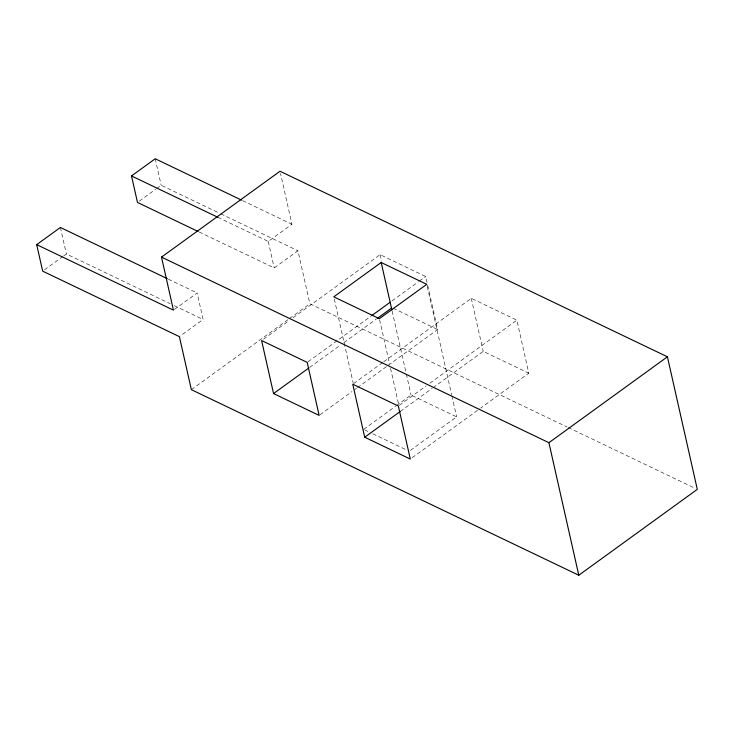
<?xml version="1.0" encoding="UTF-8"?>
<svg xmlns="http://www.w3.org/2000/svg" width="734" height="734" viewBox="0 0 734 734"><rect width="100%" height="100%" fill="white"/><g stroke="black" fill="none" stroke-linecap="round" stroke-linejoin="round"><path stroke-width="0.55" stroke-dasharray="3.67 2.75" d="M44.499 269.837L62.729 256.616M63.647 255.955L66.381 253.973L170.215 303.711M139.313 201.125L155.718 189.234M156.636 188.574L161.196 185.271L219.796 213.346M174.353 309.482L197.143 292.967L203.116 319.474L180.325 335.988M217.879 217.301L268.249 241.431L291.958 224.255L280.507 173.453M199.171 231.999L274.222 267.947L297.931 250.771L309.876 303.784L567.125 427.004M191.363 389.671L288.581 319.217M289.508 318.547L309.876 303.784M263.46 339.209L289.389 320.419M293.086 317.739L380.129 254.67L425.702 276.498L437.657 329.52L387.515 365.853M308.096 361.715L371.009 316.134M391.974 300.94L418.408 281.783M419.325 281.122L425.702 276.498M309.665 367.404L340.227 345.255M343.925 342.576L376.331 319.088M353.678 383.552L382.854 362.412M383.763 361.752L471.283 298.334L516.864 320.162L528.81 373.184L480.66 408.067M320.052 414.738L351.953 391.617M354.687 389.635L356.513 388.314M357.43 387.653L386.598 366.514M363.651 429.399L395.562 406.278M396.47 405.618L411.058 395.048L456.64 416.875L410.141 450.566M399.268 405.37L426.124 385.919M429.83 383.231L516.864 320.162M400.269 411.462L432.179 388.341M433.088 387.68L483.229 351.347L528.81 373.184M412.15 457.722L479.742 408.737M242.605 200.621L291.958 224.255M220.824 213.833L297.931 250.771M393.085 308.17L437.657 329.52M568.162 427.5L695.236 488.367M168.352 279.177L197.143 292.967M174.325 305.683L203.116 319.474M364.67 429.885L368.716 431.821M372.771 433.766L406.196 449.777M471.283 298.334L483.229 351.347M427.261 286.544L451.658 394.782M451.905 395.892L456.64 416.875M380.129 254.67L381.616 261.295M392.139 311.097L406.086 372.955M406.333 374.056L411.058 395.048M379.606 319.785L389.571 363.972M390.561 368.385L398.773 404.838M334.282 299.059L353.201 383.01M268.249 241.431L274.222 267.947M155.213 158.764L161.196 185.271M60.399 227.467L66.381 253.973"/><path stroke-width="1.1" d="M36.7 244.642L173.435 310.143L161.489 257.12L280.003 171.242L667.426 356.807L697.3 489.358L578.787 575.236L191.363 389.671L179.408 336.649L42.673 271.158L36.7 244.642L60.399 227.467L167.324 278.681M198.143 231.504L137.487 202.446L131.514 175.94L155.213 158.764L241.578 200.125M381.185 262.497L333.777 296.848L379.359 318.684L426.766 284.333L381.185 262.497L391.892 309.996M371.918 315.473L390.149 302.261M273.553 393.571L319.134 415.398L307.188 362.376L261.607 340.548L273.553 393.571L308.739 368.073M377.258 318.418L391.149 308.353M364.715 437.225L410.297 459.062L398.342 406.04L352.77 384.212L364.715 437.225L400.269 411.462M161.489 257.12L548.913 442.694L667.426 356.807M131.514 175.94L217.879 217.301M548.913 442.694L578.787 575.236"/></g></svg>
